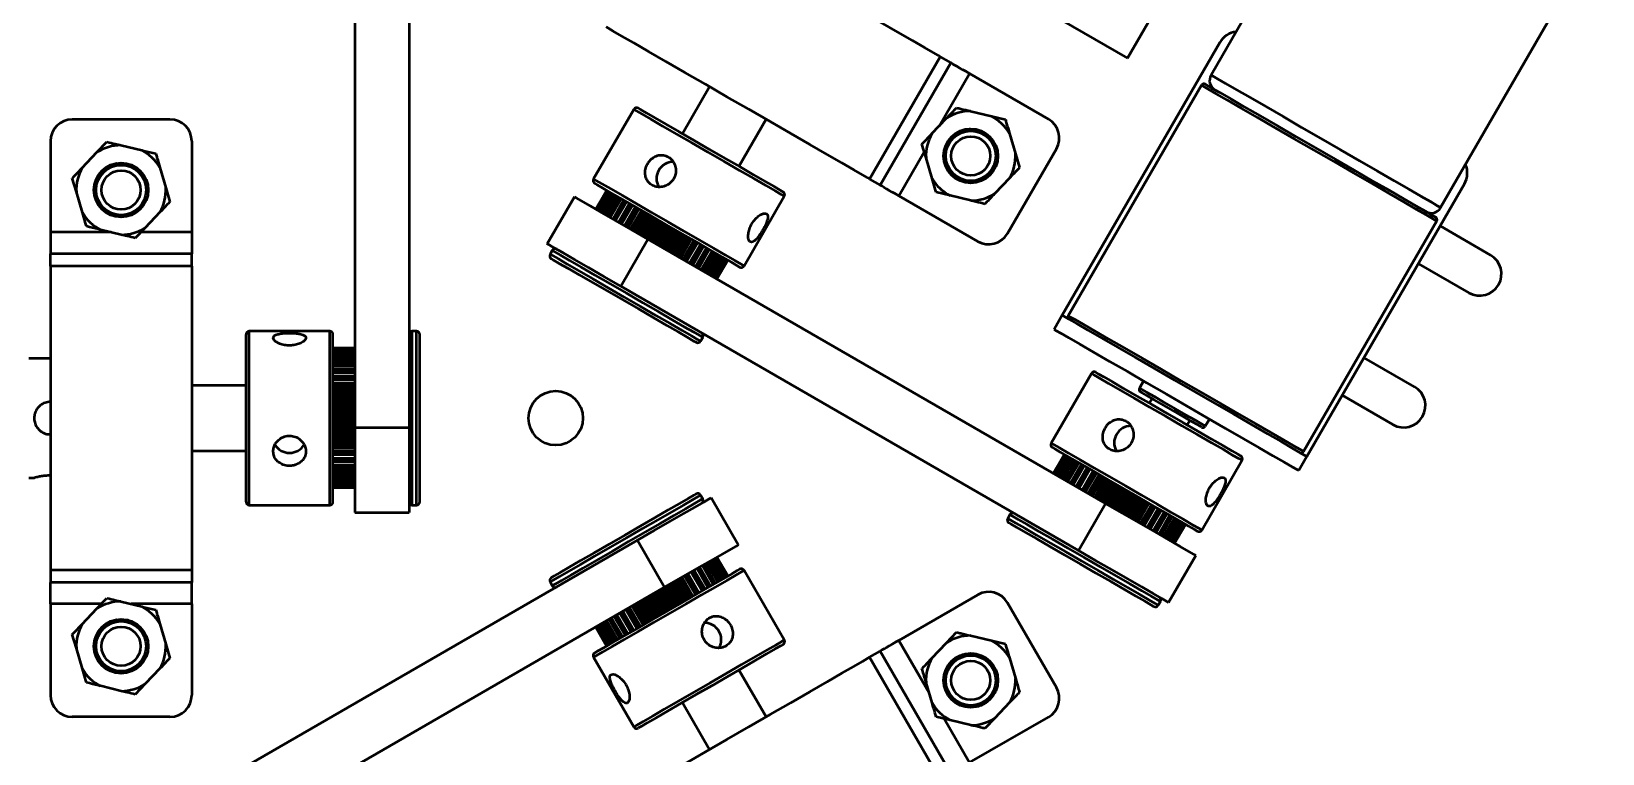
# Model space of a CAD drawing. Header units: millimetres. Extents: x 263 to 2983, y 441 to 2500.
# Drawn here: x 550.9 to 695.5, y 1828.7 to 1895.2 of the extents above; entities that cross this region are included whole.
import ezdxf

# ---------------------------------------------------------------- set-up
doc = ezdxf.new("R2010")
doc.units = ezdxf.units.MM
doc.header["$LTSCALE"] = 0.5
doc.layers.add('BOL', color=7, linetype='Continuous', lineweight=50)

msp = doc.modelspace()

# ---------------------------------------------------------------- linework, layer by layer
at = {"layer": 'BOL'}
for p, q in [((674.35, 1917.01), (659.45, 1891.2)), ((580.65, 1907.36), (580.65, 1858.73)), ((585.65, 1907.36), (585.65, 1858.73)), ((680.58, 1879), (695.48, 1904.81)), ((632.28, 1904), (651.77, 1892.75)), ((651.77, 1892.75), (654.22, 1897)), ((660.26, 1894.2), (645.76, 1869.09)), ((628.03, 1881.63), (634.53, 1892.89)), ((634.53, 1892.89), (635.5, 1892.33)), ((629, 1881.07), (635.5, 1892.33)), ((634.43, 1886.5), (637.22, 1891.34)), ((644.49, 1887.14), (637.22, 1891.34)), ((613.31, 1890.13), (610.81, 1885.8)), ((658.57, 1890.27), (646.32, 1869.05)), ((563.65, 1887.12), (554.65, 1887.12)), ((606.33, 1888.04), (602.63, 1881.64)), ((616, 1882.8), (618.5, 1887.13)), ((633.77, 1885.81), (635.12, 1887.23)), ((637.33, 1887.88), (639.24, 1887.42)), ((639.24, 1887.42), (640.53, 1887.11)), ((640.9, 1885.83), (641.45, 1883.95)), ((552.65, 1885.12), (552.65, 1876.73)), ((555.58, 1882.67), (556.93, 1884.09)), ((556.93, 1884.09), (557.85, 1885.05)), ((559.14, 1884.74), (561.05, 1884.28)), ((565.65, 1885.12), (565.65, 1876.73)), ((630.72, 1880.08), (633.06, 1884.14)), ((633.23, 1883.58), (632.85, 1884.85)), ((640.72, 1876.62), (645.22, 1884.41)), ((641.45, 1883.95), (641.83, 1882.68)), ((562.71, 1882.69), (563.27, 1880.81)), ((633.78, 1881.69), (633.23, 1883.58)), ((555.04, 1880.44), (554.66, 1881.71)), ((628.03, 1881.63), (629, 1881.07)), ((640.91, 1881.72), (639.56, 1880.29)), ((682.78, 1881.2), (668.28, 1856.09)), ((555.59, 1878.55), (555.04, 1880.44)), ((563.27, 1880.81), (563.64, 1879.54)), ((600.87, 1879.99), (598.37, 1875.66)), ((602.83, 1878.86), (603.83, 1880.59)), ((602.84, 1878.86), (603.84, 1880.59)), ((602.85, 1878.85), (603.85, 1880.58)), ((602.89, 1878.83), (603.89, 1880.56)), ((602.92, 1878.81), (603.92, 1880.54)), ((602.95, 1878.79), (603.95, 1880.53)), ((603.03, 1878.75), (604.03, 1880.48)), ((603.08, 1878.72), (604.08, 1880.45)), ((603.13, 1878.69), (604.13, 1880.42)), ((603.26, 1878.62), (604.26, 1880.35)), ((603.33, 1878.57), (604.33, 1880.31)), ((603.4, 1878.53), (604.4, 1880.26)), ((603.56, 1878.44), (604.56, 1880.17)), ((603.66, 1878.39), (604.66, 1880.12)), ((603.75, 1878.33), (604.75, 1880.06)), ((603.95, 1878.22), (604.95, 1879.95)), ((604.06, 1878.15), (605.06, 1879.89)), ((604.17, 1878.09), (605.17, 1879.82)), ((604.4, 1877.95), (605.4, 1879.69)), ((604.53, 1877.88), (605.53, 1879.61)), ((616.48, 1873.64), (620.18, 1880.04)), ((637.99, 1875.88), (630.72, 1880.08)), ((635.44, 1880.11), (634.15, 1880.42)), ((637.35, 1879.64), (635.44, 1880.11)), ((562.73, 1878.57), (561.37, 1877.15)), ((604.65, 1877.81), (605.65, 1879.54)), ((604.92, 1877.65), (605.92, 1879.39)), ((605.06, 1877.57), (606.06, 1879.31)), ((605.2, 1877.49), (606.2, 1879.23)), ((605.47, 1877.34), (606.47, 1879.07)), ((605.49, 1877.32), (606.49, 1879.06)), ((605.64, 1877.24), (606.64, 1878.97)), ((605.8, 1877.15), (606.8, 1878.88)), ((606.04, 1877.01), (607.04, 1878.74)), ((606.11, 1876.97), (607.11, 1878.7)), ((606.27, 1876.87), (607.27, 1878.61)), ((606.43, 1876.78), (607.43, 1878.51)), ((606.63, 1876.67), (607.63, 1878.4)), ((606.77, 1876.59), (607.77, 1878.32)), ((606.93, 1876.49), (607.93, 1878.22)), ((552.65, 1876.73), (552.65, 1874.75)), ((558.24, 1876.73), (552.65, 1876.73)), ((559.17, 1876.5), (557.26, 1876.97)), ((561.37, 1877.15), (560.46, 1876.19)), ((565.65, 1876.73), (560.97, 1876.73)), ((565.65, 1876.73), (565.65, 1874.75)), ((607.1, 1876.4), (608.1, 1878.13)), ((607.26, 1876.3), (608.26, 1878.04)), ((607.44, 1876.2), (608.44, 1877.93)), ((607.45, 1876.2), (608.45, 1877.93)), ((607.62, 1876.1), (608.62, 1877.83)), ((607.79, 1876), (608.79, 1877.73)), ((607.9, 1875.93), (608.9, 1877.66)), ((608.08, 1875.83), (609.08, 1877.56)), ((608.14, 1875.79), (609.14, 1877.53)), ((608.32, 1875.69), (609.32, 1877.43)), ((608.49, 1875.59), (609.49, 1877.33)), ((608.56, 1875.56), (609.56, 1877.29)), ((608.74, 1875.45), (609.74, 1877.18)), ((608.84, 1875.39), (609.84, 1877.12)), ((609.01, 1875.29), (610.01, 1877.02)), ((609.19, 1875.19), (610.19, 1876.92)), ((609.21, 1875.18), (610.21, 1876.91)), ((609.38, 1875.08), (610.38, 1876.81)), ((609.54, 1874.99), (610.54, 1876.72)), ((667.97, 1856.55), (680.22, 1877.77)), ((685.18, 1874.62), (680.53, 1877.31)), ((605.13, 1871.76), (607.63, 1876.09)), ((649.75, 1851.77), (607.63, 1876.09)), ((609.7, 1874.89), (610.7, 1876.63)), ((609.87, 1874.8), (610.87, 1876.53)), ((610.02, 1874.71), (611.02, 1876.44)), ((610.21, 1874.6), (611.21, 1876.33)), ((610.37, 1874.51), (611.37, 1876.24)), ((610.53, 1874.41), (611.53, 1876.15)), ((610.62, 1874.36), (611.62, 1876.09)), ((610.86, 1874.23), (611.86, 1875.96)), ((611.01, 1874.14), (612.01, 1875.87)), ((611.16, 1874.05), (612.16, 1875.78)), ((611.19, 1874.03), (612.19, 1875.76)), ((611.46, 1873.88), (612.46, 1875.61)), ((611.61, 1873.8), (612.61, 1875.53)), ((611.75, 1873.71), (612.75, 1875.45)), ((612.02, 1873.55), (613.02, 1875.29)), ((565.65, 1874.75), (552.65, 1874.75)), ((552.65, 1873.62), (552.65, 1874.75)), ((565.65, 1873.62), (565.65, 1874.75)), ((598.83, 1875.05), (598.63, 1874.71)), ((612.15, 1873.48), (613.15, 1875.21)), ((612.28, 1873.41), (613.28, 1875.14)), ((612.53, 1873.26), (613.53, 1875)), ((612.64, 1873.2), (613.64, 1874.93)), ((612.75, 1873.13), (613.75, 1874.87)), ((612.96, 1873.01), (613.96, 1874.74)), ((613.06, 1872.96), (614.06, 1874.69)), ((613.15, 1872.9), (614.15, 1874.63)), ((613.33, 1872.8), (614.33, 1874.53)), ((613.4, 1872.76), (614.4, 1874.49)), ((613.48, 1872.71), (614.48, 1874.45)), ((613.62, 1872.63), (614.62, 1874.37)), ((613.67, 1872.6), (614.67, 1874.33)), ((613.73, 1872.57), (614.73, 1874.3)), ((613.82, 1872.52), (614.82, 1874.25)), ((613.86, 1872.5), (614.86, 1874.23)), ((613.89, 1872.48), (614.89, 1874.21)), ((613.94, 1872.45), (614.94, 1874.18)), ((613.95, 1872.44), (614.95, 1874.17)), ((613.97, 1872.43), (614.97, 1874.16)), ((613.98, 1872.43), (614.98, 1874.16)), ((678.53, 1873.84), (683.18, 1871.16)), ((565.65, 1873.62), (552.65, 1873.62)), ((552.65, 1873.62), (552.65, 1845.62)), ((565.65, 1873.62), (565.65, 1845.62)), ((647.25, 1847.44), (605.13, 1871.76)), ((645.76, 1869.09), (645.01, 1867.79)), ((570.65, 1851.92), (570.65, 1867.32)), ((578.35, 1867.62), (570.95, 1867.62)), ((570.95, 1851.62), (570.95, 1867.62)), ((578.35, 1851.62), (578.35, 1867.62)), ((578.65, 1851.92), (578.65, 1867.32)), ((586.35, 1867.62), (585.95, 1867.62)), ((585.95, 1851.62), (585.95, 1867.62)), ((586.35, 1851.62), (586.35, 1867.62)), ((586.65, 1851.92), (586.65, 1867.32)), ((612.48, 1866.71), (612.68, 1867.05)), ((580.65, 1866.06), (578.65, 1866.06)), ((580.65, 1866.05), (578.65, 1866.05)), ((580.65, 1866.03), (578.65, 1866.03)), ((580.65, 1866.02), (578.65, 1866.02)), ((580.65, 1865.96), (578.65, 1865.96)), ((580.65, 1865.92), (578.65, 1865.92)), ((580.65, 1865.88), (578.65, 1865.88)), ((580.65, 1865.77), (578.65, 1865.77)), ((580.65, 1865.71), (578.65, 1865.71)), ((580.65, 1865.64), (578.65, 1865.64)), ((580.65, 1865.48), (578.65, 1865.48)), ((580.65, 1865.4), (578.65, 1865.4)), ((580.65, 1865.31), (578.65, 1865.31)), ((678.18, 1862.5), (673.53, 1865.18)), ((552.65, 1865.12), (550.65, 1865.12)), ((580.65, 1865.11), (578.65, 1865.11)), ((580.65, 1865), (578.65, 1865)), ((580.65, 1864.89), (578.65, 1864.89)), ((580.65, 1864.64), (578.65, 1864.64)), ((580.65, 1864.51), (578.65, 1864.51)), ((580.65, 1864.38), (578.65, 1864.38)), ((580.65, 1864.1), (578.65, 1864.1)), ((580.65, 1863.95), (578.65, 1863.95)), ((580.65, 1863.8), (578.65, 1863.8)), ((648.44, 1863.73), (644.74, 1857.32)), ((570.65, 1862.62), (565.65, 1862.62)), ((580.65, 1863.48), (578.65, 1863.48)), ((580.65, 1863.32), (578.65, 1863.32)), ((580.65, 1863.16), (578.65, 1863.16)), ((580.65, 1862.85), (578.65, 1862.85)), ((580.65, 1862.81), (578.65, 1862.81)), ((580.65, 1862.63), (578.65, 1862.63)), ((580.65, 1862.45), (578.65, 1862.45)), ((653.24, 1863.04), (652.86, 1862.39)), ((580.65, 1862.19), (578.65, 1862.19)), ((580.65, 1862.08), (578.65, 1862.08)), ((580.65, 1861.89), (578.65, 1861.89)), ((580.65, 1861.71), (578.65, 1861.71)), ((580.65, 1861.48), (578.65, 1861.48)), ((580.65, 1861.32), (578.65, 1861.32)), ((580.65, 1861.12), (578.65, 1861.12)), ((580.65, 1860.93), (578.65, 1860.93)), ((654.04, 1861.42), (653.79, 1860.99)), ((671.53, 1861.72), (676.18, 1859.03)), ((580.65, 1860.75), (578.65, 1860.75)), ((580.65, 1860.55), (578.65, 1860.55)), ((580.65, 1860.53), (578.65, 1860.53)), ((580.65, 1860.33), (578.65, 1860.33)), ((580.65, 1860.13), (578.65, 1860.13)), ((580.65, 1860.01), (578.65, 1860.01)), ((580.65, 1859.8), (578.65, 1859.8)), ((580.65, 1859.72), (578.65, 1859.72)), ((580.65, 1859.52), (578.65, 1859.52)), ((657.25, 1858.99), (657.5, 1859.42)), ((658.92, 1858.89), (659.3, 1859.54)), ((580.65, 1859.32), (578.65, 1859.32)), ((580.65, 1859.25), (578.65, 1859.25)), ((580.65, 1859.05), (578.65, 1859.05)), ((580.65, 1858.91), (578.65, 1858.91)), ((580.65, 1858.72), (578.65, 1858.72)), ((580.65, 1858.52), (578.65, 1858.52)), ((580.65, 1858.51), (578.65, 1858.51)), ((580.65, 1858.3), (578.65, 1858.3)), ((580.65, 1858.12), (578.65, 1858.12)), ((580.65, 1857.93), (578.65, 1857.93)), ((585.65, 1858.73), (580.65, 1858.73)), ((580.65, 1858.73), (580.65, 1850.92)), ((585.65, 1858.73), (585.65, 1850.92)), ((565.65, 1856.62), (570.65, 1856.62)), ((580.65, 1857.73), (578.65, 1857.73)), ((580.65, 1857.58), (578.65, 1857.58)), ((580.65, 1857.35), (578.65, 1857.35)), ((580.65, 1857.16), (578.65, 1857.16)), ((580.65, 1856.98), (578.65, 1856.98)), ((580.65, 1856.89), (578.65, 1856.89)), ((580.65, 1856.61), (578.65, 1856.61)), ((580.65, 1856.44), (578.65, 1856.44)), ((580.65, 1856.26), (578.65, 1856.26)), ((580.65, 1856.24), (578.65, 1856.24)), ((580.65, 1855.92), (578.65, 1855.92)), ((580.65, 1855.76), (578.65, 1855.76)), ((580.65, 1855.6), (578.65, 1855.6)), ((580.65, 1855.29), (578.65, 1855.29)), ((580.65, 1855.15), (578.65, 1855.15)), ((644.95, 1854.55), (645.95, 1856.28)), ((644.96, 1854.54), (645.96, 1856.27)), ((644.96, 1854.54), (645.96, 1856.27)), ((645, 1854.51), (646, 1856.25)), ((645.03, 1854.5), (646.03, 1856.23)), ((645.06, 1854.48), (646.06, 1856.21)), ((645.14, 1854.43), (646.14, 1856.16)), ((645.2, 1854.4), (646.2, 1856.13)), ((645.25, 1854.37), (646.25, 1856.1)), ((645.37, 1854.3), (646.37, 1856.03)), ((645.44, 1854.26), (646.44, 1855.99)), ((645.51, 1854.22), (646.51, 1855.95)), ((645.68, 1854.12), (646.68, 1855.86)), ((645.77, 1854.07), (646.77, 1855.8)), ((645.86, 1854.02), (646.86, 1855.75)), ((646.06, 1853.9), (647.06, 1855.63)), ((646.17, 1853.84), (647.17, 1855.57)), ((646.28, 1853.78), (647.28, 1855.51)), ((646.52, 1853.64), (647.52, 1855.37)), ((646.64, 1853.57), (647.64, 1855.3)), ((646.77, 1853.49), (647.77, 1855.23)), ((647.04, 1853.34), (648.04, 1855.07)), ((658.6, 1849.32), (662.3, 1855.73)), ((668.28, 1856.09), (667.53, 1854.79)), ((550.65, 1854.12), (551.17, 1854.12)), ((580.65, 1855), (578.65, 1855)), ((580.65, 1854.73), (578.65, 1854.73)), ((580.65, 1854.6), (578.65, 1854.6)), ((580.65, 1854.48), (578.65, 1854.48)), ((580.65, 1854.24), (578.65, 1854.24)), ((580.65, 1854.14), (578.65, 1854.14)), ((580.65, 1854.03), (578.65, 1854.03)), ((580.65, 1853.84), (578.65, 1853.84)), ((580.65, 1853.76), (578.65, 1853.76)), ((580.65, 1853.68), (578.65, 1853.68)), ((647.17, 1853.26), (648.17, 1854.99)), ((647.31, 1853.18), (648.31, 1854.91)), ((647.59, 1853.02), (648.59, 1854.75)), ((647.61, 1853.01), (648.61, 1854.74)), ((647.76, 1852.92), (648.76, 1854.65)), ((647.91, 1852.84), (648.91, 1854.57)), ((648.15, 1852.7), (649.15, 1854.43)), ((648.23, 1852.65), (649.23, 1854.38)), ((648.39, 1852.56), (649.39, 1854.29)), ((648.55, 1852.47), (649.55, 1854.2)), ((648.75, 1852.35), (649.75, 1854.08)), ((648.88, 1852.27), (649.88, 1854.01)), ((649.05, 1852.18), (650.05, 1853.91)), ((649.22, 1852.08), (650.22, 1853.81)), ((649.37, 1851.99), (650.37, 1853.72)), ((649.55, 1851.89), (650.55, 1853.62)), ((649.56, 1851.88), (650.56, 1853.61)), ((580.65, 1853.54), (578.65, 1853.54)), ((580.65, 1853.48), (578.65, 1853.48)), ((580.65, 1853.42), (578.65, 1853.42)), ((580.65, 1853.32), (578.65, 1853.32)), ((580.65, 1853.29), (578.65, 1853.29)), ((580.65, 1853.25), (578.65, 1853.25)), ((580.65, 1853.21), (578.65, 1853.21)), ((580.65, 1853.2), (578.65, 1853.2)), ((580.65, 1853.19), (578.65, 1853.19)), ((612.68, 1852.19), (612.48, 1852.54)), ((615.94, 1847.95), (613.44, 1852.28)), ((649.73, 1851.78), (650.73, 1853.51)), ((649.9, 1851.68), (650.9, 1853.42)), ((650.02, 1851.62), (651.02, 1853.35)), ((650.2, 1851.51), (651.2, 1853.25)), ((650.26, 1851.48), (651.26, 1853.21)), ((650.43, 1851.38), (651.43, 1853.11)), ((650.6, 1851.28), (651.6, 1853.01)), ((650.67, 1851.24), (651.67, 1852.97)), ((650.85, 1851.14), (651.85, 1852.87)), ((650.96, 1851.08), (651.96, 1852.81)), ((651.13, 1850.98), (652.13, 1852.71)), ((651.3, 1850.88), (652.3, 1852.61)), ((651.32, 1850.87), (652.32, 1852.6)), ((651.5, 1850.76), (652.5, 1852.5)), ((651.65, 1850.68), (652.65, 1852.41)), ((651.82, 1850.58), (652.82, 1852.31)), ((651.99, 1850.48), (652.99, 1852.21)), ((652.13, 1850.4), (653.13, 1852.13)), ((570.95, 1851.62), (578.35, 1851.62)), ((580.65, 1850.92), (585.65, 1850.92)), ((585.95, 1851.62), (586.35, 1851.62)), ((640.94, 1850.74), (640.74, 1850.39)), ((647.25, 1847.44), (649.75, 1851.77)), ((652.32, 1850.29), (653.32, 1852.02)), ((652.49, 1850.19), (653.49, 1851.93)), ((652.65, 1850.1), (653.65, 1851.83)), ((652.74, 1850.05), (653.74, 1851.78)), ((652.97, 1849.91), (653.97, 1851.64)), ((653.12, 1849.82), (654.12, 1851.56)), ((653.28, 1849.74), (654.28, 1851.47)), ((653.31, 1849.72), (654.31, 1851.45)), ((653.58, 1849.56), (654.58, 1851.29)), ((653.72, 1849.48), (654.72, 1851.21)), ((653.86, 1849.4), (654.86, 1851.13)), ((654.14, 1849.24), (655.14, 1850.97)), ((654.27, 1849.17), (655.27, 1850.9)), ((654.39, 1849.09), (655.39, 1850.82)), ((654.64, 1848.95), (655.64, 1850.68)), ((654.75, 1848.88), (655.75, 1850.62)), ((654.86, 1848.82), (655.86, 1850.55)), ((655.08, 1848.7), (656.08, 1850.43)), ((655.17, 1848.64), (656.17, 1850.37)), ((655.27, 1848.59), (656.27, 1850.32)), ((655.44, 1848.49), (656.44, 1850.22)), ((655.52, 1848.44), (656.52, 1850.17)), ((655.59, 1848.4), (656.59, 1850.13)), ((655.73, 1848.32), (656.73, 1850.05)), ((655.79, 1848.29), (656.79, 1850.02)), ((655.84, 1848.26), (656.84, 1849.99)), ((655.94, 1848.2), (656.94, 1849.93)), ((655.97, 1848.18), (656.97, 1849.91)), ((656.01, 1848.16), (657.01, 1849.89)), ((656.06, 1848.13), (657.06, 1849.86)), ((656.07, 1848.12), (657.07, 1849.86)), ((656.08, 1848.12), (657.08, 1849.85)), ((656.09, 1848.11), (657.09, 1849.84)), ((564.56, 1824.06), (606.67, 1848.38)), ((606.67, 1848.38), (609.17, 1844.05)), ((613.24, 1846.4), (614.24, 1844.66)), ((613.41, 1846.49), (614.41, 1844.76)), ((613.48, 1846.53), (614.48, 1844.8)), ((613.55, 1846.57), (614.55, 1844.84)), ((613.68, 1846.64), (614.68, 1844.91)), ((613.73, 1846.67), (614.73, 1844.94)), ((613.78, 1846.7), (614.78, 1844.97)), ((613.86, 1846.75), (614.86, 1845.02)), ((613.89, 1846.77), (614.89, 1845.04)), ((613.92, 1846.79), (614.92, 1845.05)), ((613.96, 1846.81), (614.96, 1845.08)), ((613.97, 1846.81), (614.97, 1845.08)), ((613.98, 1846.82), (614.98, 1845.09)), ((655.55, 1842.65), (658.05, 1846.98)), ((565.65, 1845.62), (552.65, 1845.62)), ((552.65, 1845.62), (552.65, 1844.5)), ((565.65, 1845.62), (565.65, 1844.5)), ((610.7, 1844.92), (611.7, 1843.19)), ((610.77, 1844.97), (611.77, 1843.24)), ((611.01, 1845.11), (612.01, 1843.38)), ((611.16, 1845.19), (612.16, 1843.46)), ((611.31, 1845.28), (612.31, 1843.55)), ((611.33, 1845.29), (612.33, 1843.56)), ((611.61, 1845.45), (612.61, 1843.72)), ((611.75, 1845.53), (612.75, 1843.8)), ((611.89, 1845.61), (612.89, 1843.88)), ((612.15, 1845.77), (613.15, 1844.03)), ((612.28, 1845.84), (613.28, 1844.11)), ((612.4, 1845.91), (613.4, 1844.18)), ((612.64, 1846.05), (613.64, 1844.32)), ((612.75, 1846.11), (613.75, 1844.38)), ((612.86, 1846.17), (613.86, 1844.44)), ((613.06, 1846.29), (614.06, 1844.56)), ((613.15, 1846.34), (614.15, 1844.61)), ((620.18, 1839.2), (616.48, 1845.61)), ((565.65, 1844.5), (552.65, 1844.5)), ((552.65, 1842.52), (552.65, 1844.5)), ((565.65, 1842.52), (565.65, 1844.5)), ((567.06, 1819.73), (609.17, 1844.05)), ((598.63, 1844.54), (598.83, 1844.19)), ((608.25, 1843.51), (609.25, 1841.78)), ((608.32, 1843.55), (609.32, 1841.82)), ((608.49, 1843.65), (609.49, 1841.92)), ((608.66, 1843.75), (609.66, 1842.02)), ((608.72, 1843.79), (609.72, 1842.05)), ((608.9, 1843.89), (609.9, 1842.16)), ((609.02, 1843.96), (610.02, 1842.22)), ((609.19, 1844.05), (610.19, 1842.32)), ((609.36, 1844.15), (610.36, 1842.42)), ((609.37, 1844.16), (610.37, 1842.43)), ((609.55, 1844.26), (610.55, 1842.53)), ((609.71, 1844.35), (610.71, 1842.62)), ((609.87, 1844.45), (610.87, 1842.72)), ((610.04, 1844.55), (611.04, 1842.81)), ((610.17, 1844.62), (611.17, 1842.89)), ((610.38, 1844.74), (611.38, 1843.01)), ((610.54, 1844.83), (611.54, 1843.1)), ((552.65, 1842.52), (552.65, 1834.12)), ((557.34, 1842.52), (552.65, 1842.52)), ((555.58, 1840.67), (556.93, 1842.09)), ((556.93, 1842.09), (557.85, 1843.05)), ((559.14, 1842.74), (561.05, 1842.28)), ((565.65, 1842.52), (560.07, 1842.52)), ((565.65, 1842.52), (565.65, 1834.12)), ((605.8, 1842.1), (606.8, 1840.36)), ((605.95, 1842.18), (606.95, 1840.45)), ((606.18, 1842.32), (607.18, 1840.59)), ((606.27, 1842.37), (607.27, 1840.64)), ((606.44, 1842.46), (607.44, 1840.73)), ((606.6, 1842.56), (607.6, 1840.83)), ((606.79, 1842.67), (607.79, 1840.94)), ((606.94, 1842.75), (607.94, 1841.02)), ((607.1, 1842.85), (608.1, 1841.12)), ((607.27, 1842.95), (608.27, 1841.22)), ((607.42, 1843.03), (608.42, 1841.3)), ((607.6, 1843.14), (608.6, 1841.41)), ((607.62, 1843.15), (608.62, 1841.42)), ((607.79, 1843.25), (608.79, 1841.52)), ((607.97, 1843.35), (608.97, 1841.62)), ((608.07, 1843.41), (609.07, 1841.68)), ((630.72, 1839.16), (637.99, 1843.36)), ((640.72, 1842.63), (645.22, 1834.83)), ((654.6, 1842.39), (654.8, 1842.74)), ((562.71, 1840.69), (563.27, 1838.81)), ((603.19, 1840.59), (604.19, 1838.86)), ((603.33, 1840.67), (604.33, 1838.94)), ((603.4, 1840.71), (604.4, 1838.98)), ((603.48, 1840.76), (604.48, 1839.03)), ((603.65, 1840.86), (604.65, 1839.13)), ((603.75, 1840.91), (604.75, 1839.18)), ((603.84, 1840.97), (604.84, 1839.24)), ((604.06, 1841.09), (605.06, 1839.36)), ((604.17, 1841.16), (605.17, 1839.42)), ((604.28, 1841.22), (605.28, 1839.49)), ((604.53, 1841.36), (605.53, 1839.63)), ((604.66, 1841.44), (605.66, 1839.71)), ((604.78, 1841.51), (605.78, 1839.78)), ((605.06, 1841.67), (606.06, 1839.94)), ((605.2, 1841.75), (606.2, 1840.02)), ((605.34, 1841.83), (606.34, 1840.1)), ((605.61, 1841.99), (606.61, 1840.26)), ((605.65, 1842.01), (606.65, 1840.28)), ((555.04, 1838.44), (554.66, 1839.71)), ((602.83, 1840.38), (603.83, 1838.65)), ((602.84, 1840.39), (603.84, 1838.66)), ((602.85, 1840.4), (603.85, 1838.66)), ((602.86, 1840.4), (603.86, 1838.67)), ((602.92, 1840.43), (603.92, 1838.7)), ((602.95, 1840.45), (603.95, 1838.72)), ((602.98, 1840.47), (603.98, 1838.74)), ((603.08, 1840.53), (604.08, 1838.8)), ((603.14, 1840.56), (604.14, 1838.83)), ((630.72, 1839.16), (633.51, 1834.33)), ((635.12, 1838.95), (636.04, 1839.91)), ((637.33, 1839.6), (639.24, 1839.14)), ((639.24, 1839.14), (640.53, 1838.83)), ((555.59, 1836.55), (555.04, 1838.44)), ((563.27, 1838.81), (563.64, 1837.54)), ((628.03, 1837.61), (629, 1838.17)), ((629, 1838.17), (635.5, 1826.91)), ((633.77, 1837.53), (635.12, 1838.95)), ((562.73, 1836.57), (561.37, 1835.15)), ((602.63, 1837.61), (606.33, 1831.2)), ((618.5, 1832.11), (616, 1836.44)), ((628.03, 1837.61), (634.53, 1826.35)), ((640.9, 1837.55), (641.45, 1835.67)), ((559.17, 1834.5), (557.26, 1834.97)), ((561.37, 1835.15), (560.46, 1834.19)), ((633.78, 1833.41), (633.23, 1835.29)), ((610.81, 1833.44), (613.31, 1829.11)), ((640.91, 1833.43), (639.56, 1832.01)), ((563.65, 1832.12), (554.65, 1832.12)), ((635.44, 1831.82), (634.15, 1832.14)), ((634.88, 1831.96), (637.22, 1827.91)), ((637.22, 1827.91), (644.49, 1832.1)), ((639.56, 1832.01), (638.64, 1831.05)), ((637.35, 1831.36), (635.44, 1831.82))]:
    msp.add_line(p, q, dxfattribs=at)
at = {"layer": 'BOL', "flags": 128}
for points in [[(634.53, 1892.89), (634.36, 1892.99), (633.87, 1893.27), (633.07, 1893.74), (631.97, 1894.37), (630.62, 1895.15), (629.04, 1896.06), (627.27, 1897.08), (625.38, 1898.17), (623.41, 1899.31), (621.4, 1900.47), (619.43, 1901.61), (617.53, 1902.7), (615.77, 1903.72), (614.19, 1904.63), (612.84, 1905.42), (611.74, 1906.05), (610.94, 1906.51), (610.44, 1906.8), (610.28, 1906.89)], [(628.03, 1881.63), (627.86, 1881.73), (627.37, 1882.01), (626.57, 1882.48), (625.47, 1883.11), (624.12, 1883.89), (622.54, 1884.81), (620.77, 1885.82), (618.88, 1886.92), (616.91, 1888.06), (614.9, 1889.21), (612.93, 1890.35), (611.03, 1891.45), (609.27, 1892.46), (607.69, 1893.38), (606.34, 1894.16), (605.24, 1894.79), (604.44, 1895.25), (603.94, 1895.54), (603.78, 1895.63)], [(637.22, 1891.34), (636.91, 1891.52), (636.61, 1891.69), (636.33, 1891.85), (636.08, 1892), (635.86, 1892.12), (635.69, 1892.22), (635.57, 1892.29), (635.5, 1892.33)], [(659.45, 1891.2), (659.6, 1891.12), (660.06, 1890.86), (660.79, 1890.43), (661.8, 1889.85), (663.04, 1889.13), (664.48, 1888.3), (666.08, 1887.38), (667.79, 1886.39), (669.57, 1885.36), (671.36, 1884.33), (673.11, 1883.32), (674.78, 1882.36), (676.3, 1881.48), (677.65, 1880.7), (678.77, 1880.05), (679.65, 1879.55), (680.24, 1879.2), (680.55, 1879.03), (680.58, 1879)], [(680.22, 1877.77), (680.18, 1877.79), (679.87, 1877.97), (679.26, 1878.33), (678.36, 1878.84), (677.21, 1879.51), (675.83, 1880.31), (674.27, 1881.21), (672.56, 1882.19), (670.77, 1883.23), (668.93, 1884.29), (667.11, 1885.34), (665.36, 1886.35), (663.72, 1887.3), (662.24, 1888.15), (660.97, 1888.88), (659.94, 1889.48), (659.19, 1889.91), (658.72, 1890.18), (658.57, 1890.27)], [(658.91, 1890.36), (659.06, 1890.27), (659.52, 1890.01), (660.26, 1889.59), (661.26, 1889), (662.51, 1888.28), (663.96, 1887.45), (665.56, 1886.52), (667.28, 1885.53), (669.07, 1884.5), (670.87, 1883.46), (672.62, 1882.44), (674.29, 1881.48), (675.83, 1880.6), (677.18, 1879.82), (678.31, 1879.16), (679.19, 1878.66), (679.78, 1878.31), (680.09, 1878.14), (680.13, 1878.11)], [(606.33, 1888.04), (606.33, 1888.04), (606.55, 1887.91), (607.09, 1887.6), (607.91, 1887.13), (608.98, 1886.51), (610.26, 1885.77), (611.67, 1884.96), (613.16, 1884.1), (614.65, 1883.24), (616.07, 1882.42), (617.37, 1881.67), (618.47, 1881.03), (619.33, 1880.54), (619.9, 1880.21), (620.17, 1880.05), (620.18, 1880.04)], [(606.74, 1888.15), (606.74, 1888.15), (606.95, 1888.03), (607.47, 1887.73), (608.26, 1887.27), (609.29, 1886.68), (610.52, 1885.97), (611.88, 1885.18), (613.31, 1884.36), (614.75, 1883.53), (616.12, 1882.74), (617.36, 1882.02), (618.43, 1881.4), (619.25, 1880.93), (619.8, 1880.61), (620.06, 1880.46), (620.07, 1880.45)], [(634.85, 1883.74), (635.01, 1884.63), (635.49, 1885.43), (636.19, 1885.97), (637.23, 1886.25), (638.3, 1886.06), (639.08, 1885.55), (639.63, 1884.74), (639.83, 1883.81), (639.67, 1882.88), (639.15, 1882.05), (638.38, 1881.5), (637.45, 1881.28), (636.49, 1881.42), (635.65, 1881.94), (635.06, 1882.77), (634.85, 1883.74), (634.85, 1883.74)], [(560.42, 1878.48), (559.57, 1878.17), (558.64, 1878.19), (557.81, 1878.52), (557.05, 1879.28), (556.69, 1880.3), (556.74, 1881.24), (557.16, 1882.12), (557.87, 1882.75), (558.76, 1883.08), (559.74, 1883.04), (560.59, 1882.66), (561.25, 1881.96), (561.61, 1881.05), (561.58, 1880.07), (561.16, 1879.15), (560.42, 1878.48), (560.42, 1878.48)], [(602.63, 1881.64), (602.63, 1881.63), (602.85, 1881.5), (603.39, 1881.2), (604.21, 1880.72), (605.28, 1880.1), (606.56, 1879.37), (607.97, 1878.55), (609.46, 1877.69), (610.95, 1876.83), (612.37, 1876.01), (613.67, 1875.26), (614.77, 1874.62), (615.63, 1874.13), (616.2, 1873.8), (616.47, 1873.65), (616.48, 1873.64)], [(602.74, 1881.23), (602.74, 1881.22), (602.95, 1881.1), (603.47, 1880.8), (604.26, 1880.34), (605.29, 1879.75), (606.52, 1879.04), (607.88, 1878.26), (609.31, 1877.43), (610.75, 1876.6), (612.12, 1875.81), (613.36, 1875.09), (614.43, 1874.48), (615.25, 1874), (615.8, 1873.68), (616.06, 1873.53), (616.07, 1873.53)], [(630.72, 1880.08), (630.41, 1880.26), (630.11, 1880.43), (629.83, 1880.59), (629.58, 1880.74), (629.36, 1880.86), (629.19, 1880.96), (629.07, 1881.03), (629, 1881.07)], [(607.63, 1876.09), (606.09, 1876.98), (604.65, 1877.81), (603.37, 1878.55), (602.32, 1879.16), (601.53, 1879.61), (601.04, 1879.9), (600.87, 1879.99), (600.87, 1879.99)], [(605.13, 1871.76), (603.59, 1872.65), (602.15, 1873.48), (600.87, 1874.22), (599.82, 1874.83), (599.03, 1875.28), (598.54, 1875.57), (598.37, 1875.66), (598.37, 1875.66)], [(598.63, 1874.71), (598.63, 1874.7), (598.85, 1874.58), (599.39, 1874.27), (600.21, 1873.79), (601.28, 1873.17), (602.56, 1872.44), (603.97, 1871.62), (605.46, 1870.76), (606.95, 1869.9), (608.37, 1869.08), (609.67, 1868.33), (610.77, 1867.7), (611.63, 1867.2), (612.2, 1866.87), (612.47, 1866.72), (612.48, 1866.71)], [(598.74, 1874.3), (598.74, 1874.29), (598.95, 1874.17), (599.47, 1873.87), (600.26, 1873.42), (601.29, 1872.82), (602.52, 1872.11), (603.88, 1871.33), (605.31, 1870.5), (606.75, 1869.67), (608.12, 1868.88), (609.36, 1868.16), (610.43, 1867.55), (611.25, 1867.07), (611.8, 1866.75), (612.06, 1866.61), (612.07, 1866.6)], [(598.83, 1875.05), (598.83, 1875.05), (599.05, 1874.92), (599.59, 1874.61), (600.41, 1874.14), (601.48, 1873.52), (602.76, 1872.78), (604.17, 1871.97), (605.66, 1871.11), (607.15, 1870.25), (608.57, 1869.43), (609.87, 1868.68), (610.97, 1868.04), (611.83, 1867.55), (612.4, 1867.22), (612.67, 1867.06), (612.68, 1867.05)], [(645.76, 1869.09), (645.91, 1869), (646.37, 1868.74), (647.12, 1868.3), (648.13, 1867.72), (649.39, 1866.99), (650.86, 1866.14), (652.5, 1865.2), (654.25, 1864.18), (656.09, 1863.12), (657.95, 1862.05), (659.78, 1860.99), (661.54, 1859.98), (663.18, 1859.03), (664.64, 1858.19), (665.9, 1857.46), (666.92, 1856.87), (667.67, 1856.44), (668.12, 1856.18), (668.28, 1856.09)], [(646.32, 1869.05), (646.47, 1868.96), (646.94, 1868.7), (647.69, 1868.26), (648.72, 1867.67), (649.99, 1866.93), (651.47, 1866.08), (653.11, 1865.13), (654.86, 1864.12), (656.68, 1863.07), (658.52, 1862.01), (660.31, 1860.97), (662.02, 1859.99), (663.58, 1859.09), (664.96, 1858.29), (666.11, 1857.63), (667.01, 1857.11), (667.62, 1856.76), (667.93, 1856.58), (667.97, 1856.55)], [(645.01, 1867.79), (645.16, 1867.7), (645.62, 1867.44), (646.37, 1867), (647.38, 1866.42), (648.64, 1865.69), (650.11, 1864.84), (651.75, 1863.9), (653.5, 1862.88), (655.34, 1861.83), (657.2, 1860.75), (659.03, 1859.69), (660.79, 1858.68), (662.43, 1857.73), (663.89, 1856.89), (665.15, 1856.16), (666.17, 1855.57), (666.92, 1855.14), (667.37, 1854.88), (667.53, 1854.79)], [(648.44, 1863.73), (648.45, 1863.73), (648.67, 1863.6), (649.2, 1863.29), (650.03, 1862.81), (651.1, 1862.19), (652.37, 1861.46), (653.78, 1860.64), (655.27, 1859.79), (656.76, 1858.92), (658.19, 1858.1), (659.48, 1857.35), (660.59, 1856.72), (661.44, 1856.22), (662.02, 1855.89), (662.28, 1855.74), (662.3, 1855.73)], [(648.85, 1863.84), (648.86, 1863.84), (649.07, 1863.71), (649.58, 1863.42), (650.38, 1862.96), (651.41, 1862.36), (652.63, 1861.65), (653.99, 1860.87), (655.43, 1860.04), (656.86, 1859.21), (658.23, 1858.42), (659.48, 1857.7), (660.54, 1857.09), (661.37, 1856.61), (661.92, 1856.29), (662.17, 1856.15), (662.19, 1856.14)], [(652.86, 1862.39), (653.03, 1862.29), (653.5, 1862.02), (654.24, 1861.6), (655.15, 1861.07), (656.14, 1860.49), (657.11, 1859.94), (657.95, 1859.45), (658.56, 1859.1), (658.88, 1858.91), (658.92, 1858.89)], [(658.58, 1858.8), (658.54, 1858.82), (658.24, 1858.99), (657.67, 1859.32), (656.9, 1859.77), (656, 1860.29), (655.08, 1860.82), (654.23, 1861.31), (653.55, 1861.7), (653.11, 1861.96), (652.95, 1862.05)], [(644.74, 1857.32), (644.75, 1857.32), (644.97, 1857.19), (645.5, 1856.88), (646.33, 1856.41), (647.4, 1855.79), (648.67, 1855.05), (650.08, 1854.24), (651.57, 1853.38), (653.06, 1852.52), (654.49, 1851.69), (655.78, 1850.94), (656.89, 1850.31), (657.74, 1849.81), (658.32, 1849.48), (658.58, 1849.33), (658.6, 1849.32)], [(644.85, 1856.91), (644.86, 1856.91), (645.07, 1856.78), (645.58, 1856.49), (646.38, 1856.03), (647.41, 1855.43), (648.63, 1854.73), (649.99, 1853.94), (651.43, 1853.11), (652.86, 1852.29), (654.23, 1851.49), (655.48, 1850.77), (656.54, 1850.16), (657.37, 1849.69), (657.92, 1849.37), (658.17, 1849.22), (658.19, 1849.21)], [(612.48, 1852.54), (612.48, 1852.53), (612.25, 1852.41), (611.72, 1852.1), (610.9, 1851.62), (609.82, 1851), (608.55, 1850.27), (607.14, 1849.45), (605.65, 1848.59), (604.16, 1847.73), (602.73, 1846.91), (601.44, 1846.16), (600.34, 1845.53), (599.48, 1845.03), (598.9, 1844.7), (598.64, 1844.55), (598.63, 1844.54)], [(612.07, 1852.65), (612.07, 1852.64), (611.85, 1852.52), (611.34, 1852.22), (610.55, 1851.77), (609.51, 1851.17), (608.29, 1850.46), (606.93, 1849.68), (605.5, 1848.85), (604.06, 1848.02), (602.69, 1847.23), (601.44, 1846.51), (600.38, 1845.9), (599.56, 1845.42), (599, 1845.1), (598.75, 1844.96), (598.74, 1844.95)], [(612.68, 1852.19), (612.68, 1852.19), (612.45, 1852.06), (611.92, 1851.75), (611.1, 1851.28), (610.02, 1850.66), (608.75, 1849.92), (607.34, 1849.11), (605.85, 1848.25), (604.36, 1847.39), (602.93, 1846.56), (601.64, 1845.81), (600.54, 1845.18), (599.68, 1844.68), (599.1, 1844.35), (598.84, 1844.2), (598.83, 1844.19)], [(606.67, 1848.38), (608.22, 1849.27), (609.66, 1850.1), (610.93, 1850.83), (611.99, 1851.44), (612.78, 1851.9), (613.27, 1852.18), (613.44, 1852.28), (613.44, 1852.28)], [(640.94, 1850.74), (640.95, 1850.74), (641.17, 1850.61), (641.7, 1850.3), (642.53, 1849.82), (643.6, 1849.2), (644.87, 1848.47), (646.28, 1847.65), (647.77, 1846.79), (649.26, 1845.93), (650.69, 1845.11), (651.98, 1844.36), (653.09, 1843.73), (653.94, 1843.23), (654.52, 1842.9), (654.78, 1842.75), (654.8, 1842.74)], [(658.05, 1846.98), (657.89, 1847.07), (657.41, 1847.35), (656.62, 1847.8), (655.57, 1848.41), (654.3, 1849.15), (652.86, 1849.98), (651.32, 1850.86), (649.75, 1851.77)], [(640.74, 1850.39), (640.75, 1850.39), (640.97, 1850.26), (641.5, 1849.95), (642.33, 1849.48), (643.4, 1848.86), (644.67, 1848.12), (646.08, 1847.31), (647.57, 1846.45), (649.06, 1845.59), (650.49, 1844.76), (651.78, 1844.02), (652.89, 1843.38), (653.74, 1842.89), (654.32, 1842.55), (654.58, 1842.4), (654.6, 1842.39)], [(640.85, 1849.98), (640.86, 1849.98), (641.07, 1849.86), (641.58, 1849.56), (642.38, 1849.1), (643.41, 1848.51), (644.63, 1847.8), (645.99, 1847.01), (647.43, 1846.19), (648.86, 1845.36), (650.23, 1844.57), (651.48, 1843.85), (652.54, 1843.23), (653.37, 1842.76), (653.92, 1842.44), (654.17, 1842.29), (654.19, 1842.28)], [(609.17, 1844.05), (610.72, 1844.94), (612.16, 1845.77), (613.43, 1846.5), (614.49, 1847.11), (615.28, 1847.57), (615.77, 1847.85), (615.94, 1847.95), (615.94, 1847.95)], [(655.55, 1842.65), (655.39, 1842.74), (654.91, 1843.02), (654.12, 1843.47), (653.07, 1844.08), (651.8, 1844.82), (650.36, 1845.65), (648.82, 1846.53), (647.25, 1847.44)], [(616.48, 1845.61), (616.48, 1845.61), (616.25, 1845.48), (615.72, 1845.17), (614.9, 1844.69), (613.82, 1844.07), (612.55, 1843.34), (611.14, 1842.52), (609.65, 1841.66), (608.16, 1840.8), (606.73, 1839.98), (605.44, 1839.23), (604.34, 1838.6), (603.48, 1838.1), (602.9, 1837.77), (602.64, 1837.62), (602.63, 1837.61)], [(616.07, 1845.72), (616.07, 1845.72), (615.85, 1845.59), (615.34, 1845.3), (614.55, 1844.84), (613.51, 1844.24), (612.29, 1843.53), (610.93, 1842.75), (609.5, 1841.92), (608.06, 1841.09), (606.69, 1840.3), (605.44, 1839.58), (604.38, 1838.97), (603.56, 1838.49), (603, 1838.17), (602.75, 1838.03), (602.74, 1838.02)], [(560.42, 1836.48), (559.57, 1836.17), (558.64, 1836.19), (557.81, 1836.52), (557.05, 1837.28), (556.69, 1838.3), (556.74, 1839.24), (557.16, 1840.12), (557.87, 1840.75), (558.76, 1841.08), (559.74, 1841.04), (560.59, 1840.66), (561.25, 1839.96), (561.61, 1839.05), (561.58, 1838.07), (561.16, 1837.15), (560.42, 1836.48), (560.42, 1836.48)], [(620.18, 1839.2), (620.18, 1839.2), (619.95, 1839.07), (619.42, 1838.76), (618.6, 1838.28), (617.52, 1837.67), (616.25, 1836.93), (614.84, 1836.11), (613.35, 1835.26), (611.86, 1834.4), (610.43, 1833.57), (609.14, 1832.82), (608.04, 1832.19), (607.18, 1831.69), (606.6, 1831.36), (606.34, 1831.21), (606.33, 1831.2)], [(630.72, 1839.16), (630.41, 1838.99), (630.11, 1838.81), (629.83, 1838.65), (629.58, 1838.51), (629.36, 1838.38), (629.19, 1838.28), (629.07, 1838.21), (629, 1838.17)], [(620.07, 1838.79), (620.07, 1838.79), (619.85, 1838.66), (619.34, 1838.37), (618.55, 1837.91), (617.51, 1837.31), (616.29, 1836.61), (614.93, 1835.82), (613.5, 1834.99), (612.06, 1834.17), (610.69, 1833.37), (609.44, 1832.65), (608.38, 1832.04), (607.56, 1831.56), (607, 1831.25), (606.75, 1831.1), (606.74, 1831.09)], [(638.57, 1837.65), (639.26, 1837.07), (639.71, 1836.26), (639.83, 1835.37), (639.55, 1834.33), (638.85, 1833.5), (638.01, 1833.08), (637.04, 1833.01), (636.14, 1833.3), (635.41, 1833.91), (634.95, 1834.77), (634.86, 1835.71), (635.13, 1836.63), (635.74, 1837.39), (636.6, 1837.86), (637.62, 1837.96), (638.57, 1837.65), (638.57, 1837.65)], [(603.78, 1823.61), (603.94, 1823.71), (604.44, 1823.99), (605.24, 1824.45), (606.34, 1825.09), (607.69, 1825.87), (609.27, 1826.78), (611.03, 1827.8), (612.93, 1828.89), (614.9, 1830.03), (616.91, 1831.19), (618.88, 1832.33), (620.77, 1833.42), (622.54, 1834.44), (624.12, 1835.35), (625.47, 1836.13), (626.57, 1836.77), (627.37, 1837.23), (627.86, 1837.52), (628.03, 1837.61)]]:
    msp.add_lwpolyline(points, dxfattribs=at)
at = {"layer": 'BOL'}
for centre, radius in [((637.34, 1883.76), 2.5), ((637.34, 1883.76), 2.3), ((637.34, 1883.76), 1.8), ((559.15, 1880.62), 2.5), ((559.15, 1880.62), 2.3), ((559.15, 1880.62), 1.8), ((599.15, 1859.62), 2.5), ((559.15, 1838.62), 2.5), ((559.15, 1838.62), 2.3), ((559.15, 1838.62), 1.8), ((637.34, 1835.48), 2.5), ((637.34, 1835.48), 2.3), ((637.34, 1835.48), 1.8)]:
    msp.add_circle(centre, radius, dxfattribs=at)
for centre, radius, start, end in [((661.99, 1893.2), 2, 96.8699, 150), ((660.32, 1890.7), 1, 150, 240), ((658.78, 1890.15), 0.25, 60, 150), ((554.65, 1885.12), 2, 90, 180), ((563.65, 1885.12), 2, 0, 90), ((606.59, 1887.89), 0.3, 60, 150), ((637.34, 1883.76), 4.12, 90.1872, 122.5977), ((637.34, 1883.76), 4.12, 30.1872, 62.5977), ((643.49, 1885.41), 2, 330, 60), ((637.34, 1883.76), 4.12, 150.1872, 182.5977), ((559.15, 1880.62), 4.12, 90.1872, 122.5977), ((559.15, 1880.62), 4.12, 30.1872, 62.5977), ((637.34, 1883.76), 4.12, 330.1872, 2.5977), ((559.15, 1880.62), 4.12, 150.1872, 182.5977), ((609.97, 1881.67), 1.55, 90.2651, 209.7119), ((681.04, 1882.2), 2, 330, 23.1301), ((602.89, 1881.49), 0.3, 150, 240), ((637.34, 1883.76), 4.12, 210.1872, 242.5977), ((559.15, 1880.62), 4.12, 330.1872, 2.5977), ((619.92, 1880.19), 0.3, 330, 60), ((637.34, 1883.76), 4.12, 270.1872, 302.5977), ((559.15, 1880.62), 4.12, 210.1872, 242.5977), ((679.72, 1879.5), 1, 240, 330), ((559.15, 1880.62), 4.12, 270.1872, 302.5977), ((680, 1877.9), 0.25, 330, 60), ((638.99, 1877.62), 2, 240, 330), ((598.89, 1874.56), 0.3, 150, 240), ((599.09, 1874.9), 0.3, 60, 150), ((684.18, 1872.89), 2, 240, 60), ((616.22, 1873.79), 0.3, 240, 330), ((646.53, 1868.93), 0.25, 150, 240), ((570.95, 1867.32), 0.3, 90, 180), ((578.35, 1867.32), 0.3, 0, 90), ((585.95, 1867.32), 0.3, 90, 180), ((586.35, 1867.32), 0.3, 0, 90), ((612.22, 1866.86), 0.3, 240, 330), ((612.42, 1867.2), 0.3, 330, 60), ((648.7, 1863.58), 0.3, 60, 150), ((653.08, 1862.26), 0.25, 150, 240), ((677.18, 1860.76), 2, 240, 60), ((652.09, 1857.35), 1.55, 90.2651, 209.7119), ((658.71, 1859.01), 0.25, 240, 330), ((574.65, 1857.97), 1.55, 210.2615, 329.7129), ((645, 1857.17), 0.3, 150, 240), ((667.75, 1856.68), 0.25, 240, 330), ((662.04, 1855.88), 0.3, 330, 60), ((612.22, 1852.39), 0.3, 30, 120), ((612.42, 1852.04), 0.3, 300, 30), ((570.95, 1851.92), 0.3, 180, 270), ((578.35, 1851.92), 0.3, 270, 0), ((585.95, 1851.92), 0.3, 180, 270), ((586.35, 1851.92), 0.3, 270, 0), ((641.2, 1850.59), 0.3, 60, 150), ((641, 1850.24), 0.3, 150, 240), ((658.34, 1849.47), 0.3, 240, 330), ((598.89, 1844.69), 0.3, 120, 210), ((616.22, 1845.46), 0.3, 30, 120), ((599.09, 1844.34), 0.3, 210, 300), ((638.99, 1841.63), 2, 30, 120), ((559.15, 1838.62), 4.12, 90.1872, 122.5977), ((559.15, 1838.62), 4.12, 30.1872, 62.5977), ((654.34, 1842.54), 0.3, 240, 330), ((654.54, 1842.89), 0.3, 330, 60), ((559.15, 1838.62), 4.12, 150.1872, 182.5977), ((612.83, 1839.23), 1.55, 330.2649, 89.7136), ((619.92, 1839.05), 0.3, 300, 30), ((637.34, 1835.48), 4.12, 90.1872, 122.5977), ((637.34, 1835.48), 4.12, 30.1872, 62.5977), ((559.15, 1838.62), 4.12, 330.1872, 2.5977), ((602.89, 1837.76), 0.3, 120, 210), ((559.15, 1838.62), 4.12, 210.1872, 242.5977), ((637.34, 1835.48), 4.12, 150.1872, 182.5977), ((559.15, 1838.62), 4.12, 270.1872, 302.5977), ((637.34, 1835.48), 4.12, 330.1872, 2.5977), ((643.49, 1833.83), 2, 300, 30), ((554.65, 1834.12), 2, 180, 270), ((563.65, 1834.12), 2, 270, 0), ((637.34, 1835.48), 4.12, 210.1872, 242.5977), ((637.34, 1835.48), 4.12, 270.1872, 302.5977), ((606.59, 1831.35), 0.3, 210, 300)]:
    msp.add_arc(centre, radius, start, end, dxfattribs=at)
for points, knots in [([(635.12, 1887.23), (635.17, 1887.28), (635.48, 1887.61), (635.78, 1887.92), (636.04, 1888.19)], [0, 0, 0, 0, 0.146012, 1, 1, 1, 1]), ([(636.04, 1888.19), (636.17, 1888.16), (636.59, 1888.06), (637.03, 1887.95), (637.33, 1887.88)], [0, 0, 0, 0, 0.309693, 1, 1, 1, 1]), ([(640.53, 1887.11), (640.56, 1886.98), (640.69, 1886.56), (640.81, 1886.13), (640.9, 1885.83)], [0, 0, 0, 0, 0.309676, 1, 1, 1, 1]), ([(632.85, 1884.85), (633.03, 1885.04), (633.33, 1885.35), (633.64, 1885.68), (633.77, 1885.81)], [0, 0, 0, 0, 0.5927, 1, 1, 1, 1]), ([(557.85, 1885.05), (558.1, 1884.99), (558.53, 1884.89), (558.96, 1884.78), (559.14, 1884.74)], [0, 0, 0, 0, 0.59273, 1, 1, 1, 1]), ([(561.05, 1884.28), (561.11, 1884.26), (561.55, 1884.16), (561.98, 1884.06), (562.34, 1883.97)], [0, 0, 0, 0, 0.146001, 1, 1, 1, 1]), ([(562.34, 1883.97), (562.38, 1883.84), (562.5, 1883.42), (562.63, 1882.99), (562.71, 1882.69)], [0, 0, 0, 0, 0.3097057, 1, 1, 1, 1]), ([(554.66, 1881.71), (554.76, 1881.81), (555.06, 1882.12), (555.37, 1882.45), (555.58, 1882.67)], [0, 0, 0, 0, 0.3097171, 1, 1, 1, 1]), ([(609.5, 1883.67), (609.36, 1883.73), (609.08, 1883.86), (608.61, 1883.84), (608.16, 1883.66), (607.78, 1883.33), (607.5, 1882.91), (607.36, 1882.42), (607.37, 1881.94), (607.53, 1881.5), (607.84, 1881.15), (608.26, 1880.93), (608.74, 1880.87), (609.23, 1880.97), (609.67, 1881.22), (610.01, 1881.61), (610.19, 1882.09), (610.22, 1882.59), (610.08, 1883.07), (609.82, 1883.45), (609.6, 1883.61), (609.5, 1883.67)], [0, 0, 0, 0, 0.053056, 0.106086, 0.15968, 0.213698, 0.267081, 0.319772, 0.372773, 0.42662, 0.480525, 0.533626, 0.586324, 0.639602, 0.693581, 0.747293, 0.800154, 0.852913, 0.906478, 0.960496, 1, 1, 1, 1]), ([(635.04, 1883.74), (635.01, 1883.74), (634.94, 1883.74), (634.88, 1883.74), (634.85, 1883.74)], [0, 0, 0, 0, 0.560013, 1, 1, 1, 1]), ([(641.83, 1882.68), (641.65, 1882.49), (641.35, 1882.17), (641.04, 1881.85), (640.91, 1881.72)], [0, 0, 0, 0, 0.5927, 1, 1, 1, 1]), ([(634.15, 1880.42), (634.12, 1880.55), (633.99, 1880.97), (633.87, 1881.4), (633.78, 1881.69)], [0, 0, 0, 0, 0.309676, 1, 1, 1, 1]), ([(638.64, 1879.33), (638.51, 1879.36), (638.09, 1879.47), (637.65, 1879.57), (637.35, 1879.64)], [0, 0, 0, 0, 0.309693, 1, 1, 1, 1]), ([(639.56, 1880.29), (639.51, 1880.25), (639.21, 1879.92), (638.9, 1879.6), (638.64, 1879.33)], [0, 0, 0, 0, 0.146012, 1, 1, 1, 1]), ([(555.97, 1877.28), (555.93, 1877.41), (555.81, 1877.83), (555.68, 1878.26), (555.59, 1878.55)], [0, 0, 0, 0, 0.309697, 1, 1, 1, 1]), ([(560.32, 1878.64), (560.34, 1878.61), (560.37, 1878.56), (560.4, 1878.5), (560.42, 1878.48)], [0, 0, 0, 0, 0.56022, 1, 1, 1, 1]), ([(563.64, 1879.54), (563.55, 1879.44), (563.25, 1879.12), (562.94, 1878.8), (562.73, 1878.57)], [0, 0, 0, 0, 0.309697, 1, 1, 1, 1]), ([(618.55, 1878.44), (618.49, 1878.46), (618.36, 1878.5), (618.05, 1878.39), (617.7, 1878.15), (617.37, 1877.8), (617.1, 1877.36), (616.92, 1876.9), (616.85, 1876.46), (616.87, 1876.1), (616.98, 1875.87), (617.16, 1875.79), (617.38, 1875.88), (617.64, 1876.11), (617.91, 1876.47), (618.18, 1876.9), (618.42, 1877.34), (618.6, 1877.75), (618.69, 1878.1), (618.67, 1878.34), (618.59, 1878.41), (618.55, 1878.44)], [0, 0, 0, 0, 0.053054, 0.106084, 0.15968, 0.213697, 0.267084, 0.319769, 0.372775, 0.426621, 0.480524, 0.533626, 0.586322, 0.639599, 0.693581, 0.747287, 0.800154, 0.852918, 0.906478, 0.960498, 1, 1, 1, 1]), ([(557.26, 1876.97), (557.19, 1876.98), (556.76, 1877.09), (556.33, 1877.19), (555.97, 1877.28)], [0, 0, 0, 0, 0.1459952, 1, 1, 1, 1]), ([(560.46, 1876.19), (560.21, 1876.25), (559.78, 1876.36), (559.34, 1876.46), (559.17, 1876.5)], [0, 0, 0, 0, 0.59273, 1, 1, 1, 1]), ([(573.15, 1867.01), (573.17, 1866.95), (573.2, 1866.81), (573.46, 1866.6), (573.83, 1866.42), (574.31, 1866.31), (574.82, 1866.3), (575.3, 1866.37), (575.72, 1866.53), (576.02, 1866.73), (576.17, 1866.94), (576.15, 1867.13), (575.96, 1867.28), (575.63, 1867.38), (575.19, 1867.44), (574.68, 1867.46), (574.18, 1867.45), (573.73, 1867.39), (573.38, 1867.3), (573.18, 1867.17), (573.16, 1867.06), (573.15, 1867.01)], [0, 0, 0, 0, 0.053054, 0.106083, 0.159684, 0.213698, 0.267078, 0.319769, 0.372782, 0.426624, 0.480522, 0.533628, 0.586323, 0.639606, 0.693583, 0.747289, 0.800152, 0.852917, 0.906479, 0.960498, 1, 1, 1, 1]), ([(552.65, 1861.12), (552.49, 1861.11), (552.16, 1861.07), (551.72, 1860.83), (551.37, 1860.46), (551.17, 1859.99), (551.13, 1859.48), (551.26, 1858.99), (551.54, 1858.57), (551.94, 1858.27), (552.34, 1858.12), (552.58, 1858.14), (552.65, 1858.14)], [0, 0, 0, 0, 0.104634, 0.209171, 0.316181, 0.424948, 0.5311, 0.634487, 0.73896, 0.846778, 0.955265, 1, 1, 1, 1]), ([(651.61, 1859.36), (651.47, 1859.42), (651.19, 1859.54), (650.72, 1859.52), (650.28, 1859.35), (649.89, 1859.02), (649.62, 1858.59), (649.47, 1858.11), (649.48, 1857.62), (649.64, 1857.18), (649.95, 1856.83), (650.37, 1856.62), (650.86, 1856.55), (651.35, 1856.65), (651.79, 1856.91), (652.12, 1857.3), (652.31, 1857.77), (652.33, 1858.28), (652.19, 1858.76), (651.94, 1859.14), (651.71, 1859.29), (651.61, 1859.36)], [0, 0, 0, 0, 0.053056, 0.106085, 0.159684, 0.213701, 0.267083, 0.319774, 0.372775, 0.426622, 0.480526, 0.533627, 0.586325, 0.639603, 0.693584, 0.747294, 0.800155, 0.852913, 0.906478, 0.960496, 1, 1, 1, 1]), ([(573.15, 1856.56), (573.17, 1856.4), (573.2, 1856.1), (573.46, 1855.7), (573.83, 1855.41), (574.31, 1855.24), (574.82, 1855.21), (575.3, 1855.33), (575.72, 1855.58), (576.02, 1855.94), (576.17, 1856.38), (576.15, 1856.85), (575.96, 1857.3), (575.63, 1857.68), (575.19, 1857.93), (574.68, 1858.03), (574.18, 1857.95), (573.73, 1857.72), (573.38, 1857.36), (573.18, 1856.95), (573.16, 1856.67), (573.15, 1856.56)], [0, 0, 0, 0, 0.053053, 0.106088, 0.159686, 0.213699, 0.267079, 0.31977, 0.372779, 0.426621, 0.480522, 0.533626, 0.586327, 0.639606, 0.693587, 0.747292, 0.800154, 0.852924, 0.906485, 0.9605, 1, 1, 1, 1]), ([(552.65, 1854.33), (552.49, 1854.33), (552.16, 1854.32), (551.72, 1854.25), (551.38, 1854.18), (551.18, 1854.13), (551.17, 1854.13), (551.17, 1854.13)], [0, 0, 0, 0, 0.209364, 0.418517, 0.63264, 0.850279, 1, 1, 1, 1]), ([(660.67, 1854.13), (660.6, 1854.15), (660.47, 1854.19), (660.16, 1854.07), (659.82, 1853.84), (659.49, 1853.48), (659.22, 1853.05), (659.04, 1852.59), (658.96, 1852.15), (658.99, 1851.79), (659.1, 1851.55), (659.28, 1851.48), (659.5, 1851.56), (659.75, 1851.8), (660.02, 1852.15), (660.29, 1852.58), (660.53, 1853.02), (660.71, 1853.44), (660.8, 1853.79), (660.79, 1854.03), (660.7, 1854.1), (660.67, 1854.13)], [0, 0, 0, 0, 0.053051, 0.106081, 0.15968, 0.213693, 0.267071, 0.319767, 0.372775, 0.426621, 0.480519, 0.533622, 0.586318, 0.639595, 0.693577, 0.747284, 0.80015, 0.852915, 0.906475, 0.960495, 1, 1, 1, 1]), ([(557.85, 1843.05), (558.1, 1842.99), (558.53, 1842.89), (558.96, 1842.78), (559.14, 1842.74)], [0, 0, 0, 0, 0.592742, 1, 1, 1, 1]), ([(561.05, 1842.28), (561.11, 1842.26), (561.55, 1842.16), (561.98, 1842.06), (562.34, 1841.97)], [0, 0, 0, 0, 0.146004, 1, 1, 1, 1]), ([(554.66, 1839.71), (554.76, 1839.81), (555.06, 1840.12), (555.37, 1840.45), (555.58, 1840.67)], [0, 0, 0, 0, 0.3097171, 1, 1, 1, 1]), ([(562.34, 1841.97), (562.38, 1841.84), (562.5, 1841.42), (562.63, 1840.99), (562.71, 1840.69)], [0, 0, 0, 0, 0.309762, 1, 1, 1, 1]), ([(614.81, 1838.64), (614.93, 1838.73), (615.18, 1838.91), (615.4, 1839.33), (615.47, 1839.8), (615.38, 1840.3), (615.14, 1840.75), (614.8, 1841.12), (614.37, 1841.35), (613.91, 1841.43), (613.45, 1841.34), (613.05, 1841.08), (612.76, 1840.7), (612.6, 1840.22), (612.6, 1839.71), (612.77, 1839.23), (613.09, 1838.83), (613.52, 1838.56), (614, 1838.44), (614.46, 1838.47), (614.7, 1838.59), (614.81, 1838.64)], [0, 0, 0, 0, 0.053057, 0.10608, 0.159678, 0.213697, 0.267074, 0.319769, 0.372779, 0.426622, 0.480523, 0.533629, 0.586321, 0.639602, 0.693578, 0.747288, 0.800142, 0.852913, 0.906478, 0.960497, 1, 1, 1, 1]), ([(636.04, 1839.91), (636.17, 1839.88), (636.59, 1839.78), (637.03, 1839.67), (637.33, 1839.6)], [0, 0, 0, 0, 0.309693, 1, 1, 1, 1]), ([(640.53, 1838.83), (640.6, 1838.58), (640.72, 1838.16), (640.85, 1837.73), (640.9, 1837.55)], [0, 0, 0, 0, 0.592752, 1, 1, 1, 1]), ([(555.97, 1835.28), (555.93, 1835.41), (555.81, 1835.83), (555.68, 1836.26), (555.59, 1836.55)], [0, 0, 0, 0, 0.309672, 1, 1, 1, 1]), ([(560.32, 1836.64), (560.34, 1836.61), (560.37, 1836.56), (560.4, 1836.5), (560.42, 1836.48)], [0, 0, 0, 0, 0.559813, 1, 1, 1, 1]), ([(563.64, 1837.54), (563.55, 1837.44), (563.25, 1837.12), (562.94, 1836.8), (562.73, 1836.57)], [0, 0, 0, 0, 0.309697, 1, 1, 1, 1]), ([(632.85, 1836.57), (632.94, 1836.67), (633.25, 1836.98), (633.55, 1837.31), (633.77, 1837.53)], [0, 0, 0, 0, 0.3096924, 1, 1, 1, 1]), ([(633.23, 1835.29), (633.21, 1835.36), (633.08, 1835.79), (632.96, 1836.21), (632.85, 1836.57)], [0, 0, 0, 0, 0.146013, 1, 1, 1, 1]), ([(638.47, 1837.48), (638.49, 1837.51), (638.52, 1837.57), (638.55, 1837.62), (638.57, 1837.65)], [0, 0, 0, 0, 0.560254, 1, 1, 1, 1]), ([(557.26, 1834.97), (557.19, 1834.98), (556.76, 1835.09), (556.33, 1835.19), (555.97, 1835.28)], [0, 0, 0, 0, 0.1459982, 1, 1, 1, 1]), ([(605.75, 1833.41), (605.8, 1833.46), (605.9, 1833.55), (605.96, 1833.88), (605.92, 1834.29), (605.78, 1834.76), (605.54, 1835.21), (605.23, 1835.59), (604.89, 1835.88), (604.57, 1836.04), (604.31, 1836.06), (604.15, 1835.94), (604.12, 1835.71), (604.19, 1835.37), (604.37, 1834.96), (604.6, 1834.51), (604.87, 1834.08), (605.14, 1833.72), (605.39, 1833.47), (605.6, 1833.36), (605.71, 1833.4), (605.75, 1833.41)], [0, 0, 0, 0, 0.053051, 0.106086, 0.159688, 0.213699, 0.267083, 0.319774, 0.37278, 0.426624, 0.480527, 0.533631, 0.586329, 0.639605, 0.693582, 0.747298, 0.800147, 0.852916, 0.906478, 0.960497, 1, 1, 1, 1]), ([(641.45, 1835.67), (641.47, 1835.61), (641.6, 1835.18), (641.72, 1834.75), (641.83, 1834.39)], [0, 0, 0, 0, 0.146013, 1, 1, 1, 1]), ([(560.46, 1834.19), (560.21, 1834.25), (559.78, 1834.36), (559.34, 1834.46), (559.17, 1834.5)], [0, 0, 0, 0, 0.59273, 1, 1, 1, 1]), ([(634.15, 1832.14), (634.08, 1832.39), (633.96, 1832.81), (633.83, 1833.24), (633.78, 1833.41)], [0, 0, 0, 0, 0.592752, 1, 1, 1, 1]), ([(641.83, 1834.39), (641.74, 1834.3), (641.44, 1833.98), (641.13, 1833.66), (640.91, 1833.43)], [0, 0, 0, 0, 0.309631, 1, 1, 1, 1]), ([(638.64, 1831.05), (638.51, 1831.08), (638.09, 1831.18), (637.65, 1831.29), (637.35, 1831.36)], [0, 0, 0, 0, 0.309693, 1, 1, 1, 1])]:
    msp.add_open_spline(points, degree=3, knots=knots, dxfattribs=at)

doc.saveas('drawing.dxf')
